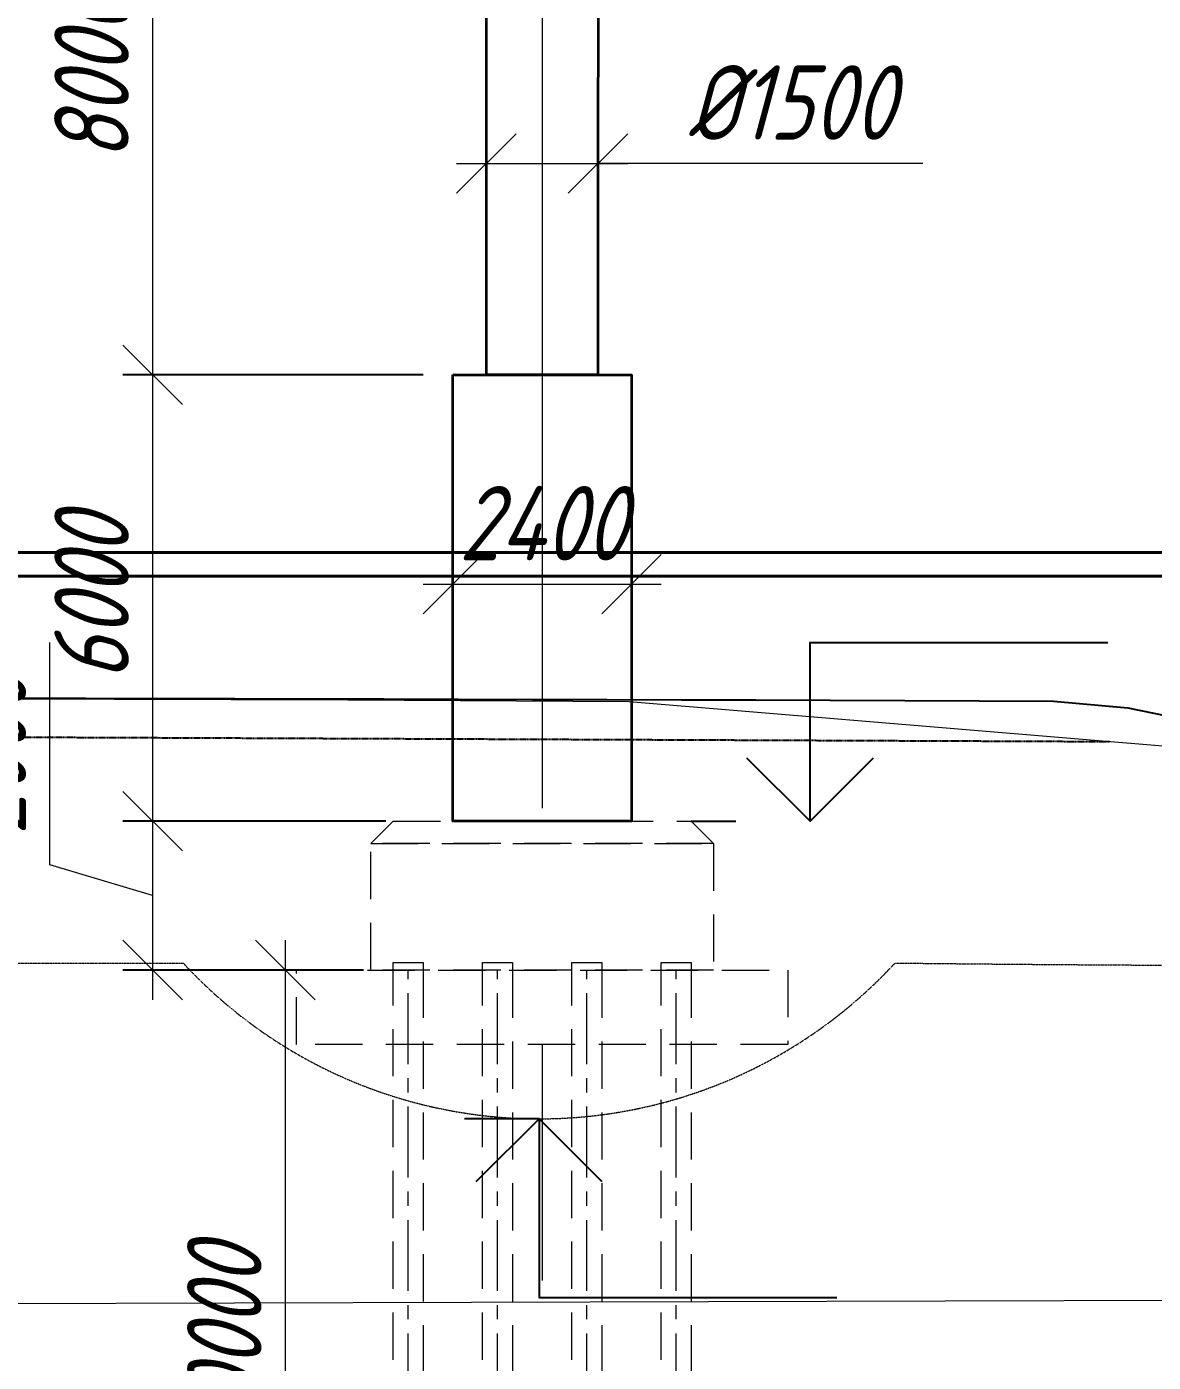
# Model space of a CAD drawing. Header units: millimetres. Extents: x 6546658 to 12951752, y -1354198 to 1102852.
# Drawn here: x 6829612 to 6844749, y -5344 to 12606 of the extents above; entities that cross this region are included whole.
import ezdxf
from ezdxf.enums import TextEntityAlignment as Align

# ---------------------------------------------------------------- set-up
doc = ezdxf.new("R2018")
doc.units = ezdxf.units.MM
for name, pattern in [('ACAD_ISO10W100', [18.5, 12, -3, 0.5, -3]), ('CENTER', [50.8, 31.75, -6.35, 6.35, -6.35]), ('осевая', [50.8, 31.75, -6.35, 6.35, -6.35]), ('штриховая', [19.05, 12.7, -6.35])]:
    doc.linetypes.add(name, pattern=pattern)
doc.layers.get('Defpoints').update_dxf_attribs({"color": 254, "lineweight": 0})
for name, color, linetype, lineweight in [('01_Основные', 7, 'Continuous', 40), ('1-Бетон', 114, 'Continuous', 35), ('1-Оси', 1, 'CENTER', 20), ('1-Примечания', 4, 'Continuous', 25), ('1-Размеры', 1, 'Continuous', 25), ('1-Текст_3', 250, 'Continuous', 25), ('1-Штриховка', 8, 'Continuous', 9), ('ИС_Невидимая', 4, 'штриховая', 18), ('ИС_Ось', 1, 'осевая', 18), ('ИС_Размер', 3, 'Continuous', 18)]:
    doc.layers.add(name, color=color, linetype=linetype, lineweight=lineweight)
doc.layers.add('Геология', color=250, linetype='Continuous')
doc.layers.add('Черный профиль', color=3, linetype='Continuous')
doc.styles.add('0', font='isocpeur.ttf', dxfattribs={"width": 0.8, "oblique": 15})
doc.styles.get("Standard").update_dxf_attribs({"font": 'arial.ttf'})
doc.dimstyles.new('М400нов', dxfattribs={"dimscale": 400, "dimtxt": 2.5, "dimasz": 2, "dimexe": 1, "dimexo": 1, "dimgap": 0.8, "dimtad": 1, "dimdec": 0, "dimzin": 0, "dimdsep": 46, "dimtxsty": '0', "dimblk": 'OBLIQUE', "dimcen": 0.09, "dimdle": 1, "dimclrd": 256, "dimclre": 256, "dimclrt": 256, "dimadec": 4, "dimazin": 0, "dimtfac": 1, "dimtdec": 0, "dimtmove": 1, "dimatfit": 2, "dimfxl": 1, "dimtolj": 1, "dimtzin": 0, "dimlwd": -1, "dimarcsym": 0})

# ---------------------------------------------------------------- blocks, each defined once
blk = doc.blocks.new('_Oblique')
at = {"color": 0, "linetype": 'ByBlock', "lineweight": -2}
blk.add_line((-0.5, -0.5), (0.5, 0.5), dxfattribs=at)
blk = doc.blocks.new('*D306')
at = {"layer": 'Defpoints', "color": 0, "linetype": 'Continuous', "transparency": 16777216}
for p in [(6835788, 15928), (6831304, 7928), (6835338, 7928)]:
    blk.add_point(p, dxfattribs=at)
at = {"layer": 'ИС_Размер', "transparency": 16777216}
blk.add_line((6831304, 16328), (6831304, 7528), dxfattribs=at)
at = {"layer": 'ИС_Размер', "lineweight": -2, "transparency": 16777216}
for p, q in [((6835388, 15928), (6830904, 15928)), ((6834938, 7928), (6830904, 7928))]:
    blk.add_line(p, q, dxfattribs=at)
at = {"layer": 'ИС_Размер', "linetype": 'Continuous', "transparency": 16777216, "xscale": 800, "yscale": 800, "zscale": 800}
for p, rotation in [((6831304, 15928), 90), ((6831304, 7928), 270)]:
    blk.add_blockref('_Oblique', p, dxfattribs=dict(at, rotation=rotation))
at = {"layer": 'ИС_Размер', "linetype": 'Continuous', "transparency": 16777216, "insert": (6830484, 11928), "char_height": 1000, "attachment_point": 5, "rotation": 90, "style": '0'}
blk.add_mtext('\\A1;8000', dxfattribs=at)
blk = doc.blocks.new('*D315')
at = {"layer": 'Defpoints', "color": 0, "linetype": 'Continuous', "transparency": 16777216}
for p in [(6837288, 10767), (6835788, 9985, 5778), (6837288, 9927, 5778)]:
    blk.add_point(p, dxfattribs=at)
at = {"layer": 'ИС_Размер', "lineweight": -2, "transparency": 16777216}
for p, q in [((6835788, 10385), (6835788, 11167)), ((6837288, 10327), (6837288, 11167))]:
    blk.add_line(p, q, dxfattribs=at)
at = {"layer": 'ИС_Размер', "transparency": 16777216}
for p, q in [((6835388, 10767), (6837688, 10767)), ((6841653, 10767), (6837288, 10767))]:
    blk.add_line(p, q, dxfattribs=at)
at = {"layer": 'ИС_Размер', "linetype": 'Continuous', "transparency": 16777216, "xscale": 800, "yscale": 800, "zscale": 800, "rotation": 180}
blk.add_blockref('_Oblique', (6835788, 10767), dxfattribs=at)
at = {"layer": 'ИС_Размер', "linetype": 'Continuous', "transparency": 16777216, "xscale": 800, "yscale": 800, "zscale": 800}
blk.add_blockref('_Oblique', (6837288, 10767), dxfattribs=at)
at = {"layer": 'ИС_Размер', "linetype": 'Continuous', "transparency": 16777216, "insert": (6839879, 11587), "char_height": 1000, "attachment_point": 5, "style": '0'}
blk.add_mtext('\\A1;%%C1500', dxfattribs=at)
blk = doc.blocks.new('*D316')
at = {"layer": 'Defpoints', "color": 0, "linetype": 'Continuous', "transparency": 16777216}
for p in [(6835338, 7928), (6831304, 1928), (6834838, 1928)]:
    blk.add_point(p, dxfattribs=at)
at = {"layer": 'ИС_Размер', "transparency": 16777216}
blk.add_line((6831304, 8328), (6831304, 1528), dxfattribs=at)
at = {"layer": 'ИС_Размер', "lineweight": -2, "transparency": 16777216}
for p, q in [((6834938, 7928), (6830904, 7928)), ((6834438, 1928), (6830904, 1928))]:
    blk.add_line(p, q, dxfattribs=at)
at = {"layer": 'ИС_Размер', "linetype": 'Continuous', "transparency": 16777216, "xscale": 800, "yscale": 800, "zscale": 800}
for p, rotation in [((6831304, 7928), 90), ((6831304, 1928), 270)]:
    blk.add_blockref('_Oblique', p, dxfattribs=dict(at, rotation=rotation))
at = {"layer": 'ИС_Размер', "linetype": 'Continuous', "transparency": 16777216, "insert": (6830484, 4928), "char_height": 1000, "attachment_point": 5, "rotation": 90, "style": '0'}
blk.add_mtext('\\A1;6000', dxfattribs=at)
blk = doc.blocks.new('*D318')
at = {"layer": 'Defpoints', "color": 0, "linetype": 'Continuous', "transparency": 16777216}
for p in [(6837738, 5582), (6835338, 5513), (6837738, 5113)]:
    blk.add_point(p, dxfattribs=at)
at = {"layer": 'ИС_Размер', "transparency": 16777216}
blk.add_line((6834938, 5113), (6838138, 5113), dxfattribs=at)
at = {"layer": 'ИС_Размер', "lineweight": -2, "transparency": 16777216}
for p, q in [((6835338, 5113), (6835338, 4713)), ((6837738, 5182), (6837738, 4713))]:
    blk.add_line(p, q, dxfattribs=at)
at = {"layer": 'ИС_Размер', "linetype": 'Continuous', "transparency": 16777216, "xscale": 800, "yscale": 800, "zscale": 800, "rotation": 180}
blk.add_blockref('_Oblique', (6835338, 5113), dxfattribs=at)
at = {"layer": 'ИС_Размер', "linetype": 'Continuous', "transparency": 16777216, "xscale": 800, "yscale": 800, "zscale": 800}
blk.add_blockref('_Oblique', (6837738, 5113), dxfattribs=at)
at = {"layer": 'ИС_Размер', "linetype": 'Continuous', "transparency": 16777216, "insert": (6836539, 5933), "char_height": 1000, "attachment_point": 5, "style": '0'}
blk.add_mtext('\\A1;2400', dxfattribs=at)
blk = doc.blocks.new('*U221')
at = {"layer": '1-Примечания', "linetype": 'Continuous'}
blk.add_line((0, 0), (1.5, 0), dxfattribs=at)
for points in [[(4, 0), (4, 6), (14, 6)], [(6.121, 2.121), (4, 0), (1.879, 2.121)]]:
    blk.add_lwpolyline(points, dxfattribs=at)
at = {"layer": '1-Текст_3', "lineweight": 30, "oblique": 15, "width": 0.8, "flags": 104}
blk.add_attdef('ВЫСОТА', text='', height=3, dxfattribs=at).set_placement((-7.756, 11.167), align=Align.MIDDLE_CENTER)
at = {"layer": '1-Текст_3', "lineweight": 30, "width": 0.8, "flags": 104}
blk.add_attdef('ПРИМЕЧАНИЕ', text='', height=3, dxfattribs=at).set_placement((9, 5.25), align=Align.TOP_CENTER)
blk = doc.blocks.new('*D328')
at = {"layer": 'Defpoints', "color": 0, "linetype": 'Continuous', "transparency": 16777216}
for p in [(6834838, 1928), (6831304, -72), (6834538, -72)]:
    blk.add_point(p, dxfattribs=at)
at = {"layer": 'ИС_Размер', "transparency": 16777216}
for p, q in [((6829924, 1342), (6829924, 4330)), ((6831304, 2328), (6831304, -472)), ((6831304, 928), (6829924, 1342))]:
    blk.add_line(p, q, dxfattribs=at)
at = {"layer": 'ИС_Размер', "lineweight": -2, "transparency": 16777216}
for p, q in [((6834438, 1928), (6830904, 1928)), ((6834138, -72), (6830904, -72))]:
    blk.add_line(p, q, dxfattribs=at)
at = {"layer": 'ИС_Размер', "linetype": 'Continuous', "transparency": 16777216, "xscale": 800, "yscale": 800, "zscale": 800}
for p, rotation in [((6831304, 1928), 90), ((6831304, -72), 270)]:
    blk.add_blockref('_Oblique', p, dxfattribs=dict(at, rotation=rotation))
at = {"layer": 'ИС_Размер', "linetype": 'Continuous', "transparency": 16777216, "insert": (6829104, 2836), "char_height": 1000, "attachment_point": 5, "rotation": 90, "style": '0'}
blk.add_mtext('\\A1;2000', dxfattribs=at)
blk = doc.blocks.new('*D367')
at = {"layer": 'Defpoints', "color": 0, "linetype": 'Continuous', "transparency": 16777216}
for p in [(6834238, -72), (6833087, -10072), (6834538, -10072)]:
    blk.add_point(p, dxfattribs=at)
at = {"layer": 'ИС_Размер', "transparency": 16777216}
blk.add_line((6833087, 328), (6833087, -10472), dxfattribs=at)
at = {"layer": 'ИС_Размер', "lineweight": -2, "transparency": 16777216}
for p, q in [((6833838, -72), (6832687, -72)), ((6834138, -10072), (6832687, -10072))]:
    blk.add_line(p, q, dxfattribs=at)
at = {"layer": 'ИС_Размер', "linetype": 'Continuous', "transparency": 16777216, "xscale": 800, "yscale": 800, "zscale": 800}
for p, rotation in [((6833087, -72), 90), ((6833087, -10072), 270)]:
    blk.add_blockref('_Oblique', p, dxfattribs=dict(at, rotation=rotation))
at = {"layer": 'ИС_Размер', "linetype": 'Continuous', "transparency": 16777216, "insert": (6832267, -5072), "char_height": 1000, "attachment_point": 5, "rotation": 90, "style": '0'}
blk.add_mtext('\\A1;10000', dxfattribs=at)
blk = doc.blocks.new('*U251')
at = {"layer": '1-Оси', "ltscale": 30, "transparency": 33554687}
blk.add_lwpolyline([(0, -5200), (0, 5208)], dxfattribs=at)
at = {"layer": 'ИС_Невидимая', "ltscale": 50}
for points in [[(-200, 5200), (-200, 5308), (200, 5309), (200, 5200)], [(200, 5200), (200, -4792), (30, -5192), (-30, -5192), (-200, -4792), (-200, 5200)]]:
    blk.add_lwpolyline(points, dxfattribs=at)
blk = doc.blocks.new('*U252')
at = {"layer": '1-Бетон', "color": 0, "linetype": 'ByBlock', "lineweight": -2, "transparency": 16777216}
for p in [(0, 0), (1200, 0), (2400, 0), (3600, 0)]:
    blk.add_blockref('*U251', p, dxfattribs=at)
blk = doc.blocks.new('*U240')
at = {"layer": '1-Примечания', "linetype": 'Continuous'}
blk.add_line((0, 0), (-2.5, 0), dxfattribs=at)
for points in [[(2.121, -2.121), (0, 0), (-2.121, -2.121)], [(0, 0), (0, -6), (10, -6)]]:
    blk.add_lwpolyline(points, dxfattribs=at)
at = {"layer": '1-Текст_3', "lineweight": 30, "oblique": 15, "width": 0.8, "flags": 104}
blk.add_attdef('ВЫСОТА', text='', height=3, dxfattribs=at).set_placement((-11.756, -0.833), align=Align.MIDDLE_CENTER)
at = {"layer": '1-Текст_3', "lineweight": 30, "width": 0.8, "flags": 104}
blk.add_attdef('ПРИМЕЧАНИЕ', text='', height=3, dxfattribs=at).set_placement((5, -6.75), align=Align.TOP_CENTER)
blk = doc.blocks.new('кун')
at = {"linetype": 'Continuous'}
for p, q in [((-82629, -4942), (-64481, -4991)), ((-64481, -4991), (-60704, -5014)), ((-60704, -5014), (-46332, -6209)), ((-81129, -13142), (-1500, -12900))]:
    blk.add_line(p, q, dxfattribs=at)
at = {"layer": 'Геология', "color": 5, "linetype": 'ACAD_ISO10W100', "lineweight": 25}
blk.add_line((-81129, -5442), (-54244, -5551), dxfattribs=at)

msp = doc.modelspace()

# ---------------------------------------------------------------- linework, layer by layer
at = {"layer": '01_Основные', "color": 146, "linetype": 'Continuous', "true_color": 0x105689}
for p, q in [((6882619.4, 5540), (6797913.2, 5540)), ((6881077.4, 5220), (6798473.2, 5220))]:
    msp.add_line(p, q, dxfattribs=at)
at = {"layer": '1-Бетон'}
msp.add_lwpolyline([(6837288.3, 15928.2), (6837287.9, 7928.2), (6835787.9, 7928.2), (6835788.3, 15928.2)], dxfattribs=at)
msp.add_lwpolyline([(6835337.9, 7928.2), (6837737.9, 7928.2), (6837738, 1928.2), (6835338, 1928.2)], close=True, dxfattribs=at)
at = {"layer": 'ИС_Невидимая', "color": 146, "ltscale": 0.3, "true_color": 0x105689}
msp.add_lwpolyline([(6800023.3, 4296.5, 0.0997273), (6824030.3, 22), (6831714.6, 22, 0.4378517), (6841278.5, 22, 0.0104574), (6865595.8, 261.7, 0.3876281), (6874335.6, 1013.6, 0.0253564), (6893408.6, 6064.4)], format="xyb", dxfattribs=at)
at = {"layer": 'ИС_Невидимая', "ltscale": 50}
for points in [[(6838837.8, 1628.2), (6834237.8, 1628.2), (6834537.8, 1928.2), (6838538.3, 1928.2)], [(6838837.8, -71.8), (6834237.8, -71.8), (6834237.8, 1628.2), (6838837.8, 1628.2)], [(6833237.1, -71.8), (6839837.1, -71.8), (6839837.1, -1071.8), (6833237.1, -1071.8)]]:
    msp.add_lwpolyline(points, close=True, dxfattribs=at)
at = {"layer": 'ИС_Ось', "ltscale": 500}
msp.add_lwpolyline([(6836538.7, 17980.2), (6836538.7, -11091.6)], dxfattribs=at)
at = {"layer": 'Черный профиль', "linetype": 'Continuous', "flags": 128}
msp.add_lwpolyline([(6829408.6, 3584.4), (6830408.6, 3581.7), (6831408.6, 3579), (6832408.6, 3576.3), (6833408.6, 3573.5), (6834408.6, 3570.8), (6835408.6, 3568.1), (6836408.6, 3565.4), (6837408.6, 3562.7), (6838408.6, 3560), (6839408.6, 3557.3), (6840408.6, 3554.6), (6841408.6, 3551.9), (6842408.6, 3547.2), (6843408.6, 3540.5), (6844408.6, 3451.9), (6845408.6, 3246.8)], dxfattribs=at)

# ---------------------------------------------------------------- block references
at = {"layer": '1-Бетон'}
msp.add_blockref('*U252', (6834737.8, -5280.2), dxfattribs=at)
at = {"layer": '1-Размеры', "transparency": 33554687}
ref = msp.add_blockref('*U221', (6838538.3, 1928.2), dxfattribs=dict(at, xscale=399.9999999999998, yscale=399.9999999999998, zscale=399.9999999999998, rotation=0.0002819284350356197))
lines = msp.add_mtext('\\W0.8000;1.93', dxfattribs={"layer": '1-Текст_3', "insert": (6835435.9, 6395.1), "char_height": 2.5, "attachment_point": 1, "rotation": 0.00028, "bg_fill": 3, "box_fill_scale": 1, "bg_fill_color": 256, "bg_fill_transparency": 0})
ref.add_attrib('ВЫСОТА', '', (6835435.9, 6395.1)).embed_mtext(lines)
lines = msp.add_mtext('\\W0.8000;', dxfattribs={"layer": '1-Текст_3', "insert": (6842138.3, 4028.2), "char_height": 2.5, "attachment_point": 1, "rotation": 0.00028, "bg_fill": 3, "box_fill_scale": 1, "bg_fill_color": 256, "bg_fill_transparency": 0})
ref.add_attrib('ПРИМЕЧАНИЕ', '', (6842138.3, 4028.2)).embed_mtext(lines)
ref = msp.add_blockref('*U240', (6836496.5, -2071.8), dxfattribs=dict(at, xscale=399.9999999999998, yscale=399.9999999999998, zscale=399.9999999999998, rotation=0.0002819284350356197))
lines = msp.add_mtext('\\W0.8000;-2.07', dxfattribs={"layer": '1-Текст_3', "insert": (6831794.2, -2404.9), "char_height": 2.5, "attachment_point": 1, "rotation": 0.00028, "bg_fill": 3, "box_fill_scale": 1, "bg_fill_color": 256, "bg_fill_transparency": 0})
ref.add_attrib('ВЫСОТА', '', (6831794.2, -2404.9)).embed_mtext(lines)
lines = msp.add_mtext('\\W0.8000;ЛМР', dxfattribs={"layer": '1-Текст_3', "insert": (6838496.5, -4771.8), "char_height": 2.5, "attachment_point": 1, "rotation": 0.00028, "bg_fill": 3, "box_fill_scale": 1, "bg_fill_color": 256, "bg_fill_transparency": 0})
ref.add_attrib('ПРИМЕЧАНИЕ', '', (6838496.5, -4771.8)).embed_mtext(lines)

# ---------------------------------------------------------------- dimensions: what is measured, and where the dimension line sits
at = {"layer": 'ИС_Размер', "linetype": 'Continuous'}
for base, p1, p2, picture, middle in [((6831304.2, 7928.2), (6835788.3, 15928.2), (6835337.9, 7928.2), '*D306', (6830484.2, 11928.2)), ((6831304.2, 1928.2), (6835337.9, 7928.2), (6834838, 1928.2), '*D316', (6830484.2, 4928.2)), ((6831304.2, -71.8), (6834838, 1928.2), (6834538.1, -71.8), '*D328', (6829104.2, 1662.2)), ((6833086.7, -10071.8), (6834237.8, -71.8), (6834537.8, -10071.8), '*D367', (6832266.7, -5071.8))]:
    dim = msp.add_linear_dim(base=base, p1=p1, p2=p2, angle=90, dimstyle='М400нов', dxfattribs=at)
    dim.commit()
    dim.dimension.update_dxf_attribs({"geometry": picture, "text_midpoint": middle})
dim = msp.add_linear_dim(base=(6837288.1, 10766.9, -5778.2), p1=(6835788.1, 9984.6), p2=(6837288.1, 9927.4), text='%%C<>', dimstyle='М400нов', dxfattribs=at)
dim.commit()
dim.dimension.update_dxf_attribs({"geometry": '*D315', "text_midpoint": (6839878.7, 10766.9, -5778.2), "dimtype": 160})
dim = msp.add_linear_dim(base=(6837738, 5112.7), p1=(6835338, 5512.7), p2=(6837738, 5581.6), dimstyle='М400нов', dxfattribs=at)
dim.commit()
dim.dimension.update_dxf_attribs({"geometry": '*D318', "text_midpoint": (6836539.1, 5112.7), "dimtype": 160})

# ---------------------------------------------------------------- next in the draw order: block references
at = {"layer": '1-Штриховка'}
msp.add_blockref('кун', (6898408.6, 8550), dxfattribs=at)

doc.saveas('drawing.dxf')
